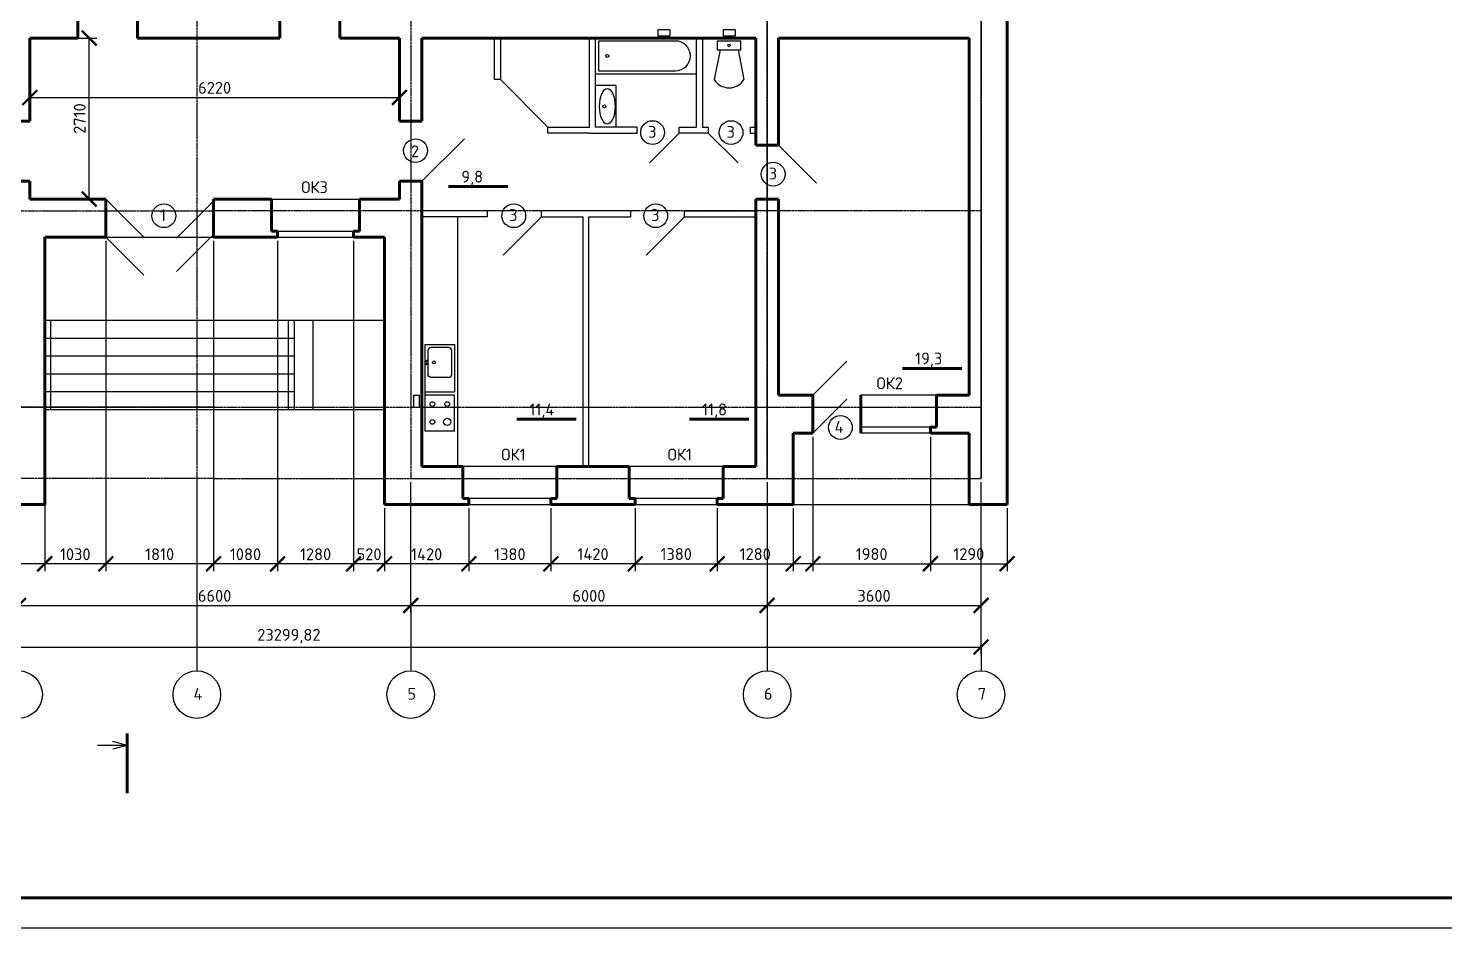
# Model space of a CAD drawing. Header units: millimetres. Extents: x -273369 to 399464, y -35443 to 194245.
# Drawn here: x 248095 to 271935, y 123884 to 139020 of the extents above; entities that cross this region are included whole.
import ezdxf

# ---------------------------------------------------------------- set-up
doc = ezdxf.new("R2010")
doc.units = ezdxf.units.MM
doc.linetypes.add('осевая', pattern=[50.8, 31.75, -6.35, 6.35, -6.35])
doc.styles.add('Курс2', font='isocpeur.ttf', dxfattribs={"height": 2.5})
doc.dimstyles.new('Линейный', dxfattribs={"dimscale": 0, "dimtxt": 2, "dimasz": 2.5, "dimexe": 1.25, "dimexo": 0.625, "dimtad": 1, "dimtxsty": 'Курс2', "dimblk": 'ARCHTICK', "dimcen": 2.5, "dimadec": 0, "dimazin": 0, "dimtfac": 1, "dimtmove": 0, "dimatfit": 3, "dimldrblk": 'ARCHTICK', "dimfxl": 1, "dimarcsym": 0})

# ---------------------------------------------------------------- blocks, each defined once
blk = doc.blocks.new('_ArchTick')
at = {"color": 0, "linetype": 'ByBlock', "lineweight": 60, "const_width": 0.15}
blk.add_lwpolyline([(-0.5, -0.5), (0.5, 0.5)], dxfattribs=at)
blk = doc.blocks.new('*D314')
at = {"color": 0, "lineweight": -2, "transparency": 16777216}
for p, q in [((248183, 138857), (249245, 138857)), ((249120, 136147), (249120, 138857)), ((248183, 136147), (249245, 136147))]:
    blk.add_line(p, q, dxfattribs=at)
at = {"layer": 'Defpoints', "color": 0, "transparency": 16777216}
for p in [(248120, 138857), (249120, 138857), (248120, 136147)]:
    blk.add_point(p, dxfattribs=at)
at = {"color": 0, "lineweight": -2, "transparency": 16777216, "xscale": 250, "yscale": 250, "zscale": 250}
for p, rotation in [((249120, 138857), 90), ((249120, 136147), 270)]:
    blk.add_blockref('_ArchTick', p, dxfattribs=dict(at, rotation=rotation))
at = {"color": 0, "transparency": 16777216, "insert": (248958, 137502), "char_height": 200, "attachment_point": 5, "rotation": 90, "style": 'Курс2'}
blk.add_mtext('2710', dxfattribs=at)
blk = doc.blocks.new('*D318')
at = {"color": 0, "lineweight": -2, "transparency": 16777216}
for p, q in [((256890, 130944), (256890, 129884)), ((258310, 130944), (258310, 129884)), ((258310, 130009), (256890, 130009))]:
    blk.add_line(p, q, dxfattribs=at)
at = {"layer": 'Defpoints', "color": 0, "transparency": 16777216}
for p in [(256890, 131007), (258310, 131007), (256890, 130009)]:
    blk.add_point(p, dxfattribs=at)
at = {"color": 0, "lineweight": -2, "transparency": 16777216, "xscale": 250, "yscale": 250, "zscale": 250, "rotation": 180}
blk.add_blockref('_ArchTick', (256890, 130009), dxfattribs=at)
at = {"color": 0, "lineweight": -2, "transparency": 16777216, "xscale": 250, "yscale": 250, "zscale": 250}
blk.add_blockref('_ArchTick', (258310, 130009), dxfattribs=at)
at = {"color": 0, "transparency": 16777216, "insert": (257600, 130172), "char_height": 200, "attachment_point": 5, "style": 'Курс2'}
blk.add_mtext('1420', dxfattribs=at)
blk = doc.blocks.new('*D319')
at = {"color": 0, "lineweight": -2, "transparency": 16777216}
for p, q in [((258310, 130944), (258310, 129884)), ((259690, 130944), (259690, 129884)), ((258310, 130009), (259690, 130009))]:
    blk.add_line(p, q, dxfattribs=at)
at = {"layer": 'Defpoints', "color": 0, "transparency": 16777216}
for p in [(258310, 131007), (259690, 131007), (259690, 130009)]:
    blk.add_point(p, dxfattribs=at)
at = {"color": 0, "lineweight": -2, "transparency": 16777216, "xscale": 250, "yscale": 250, "zscale": 250, "rotation": 180}
blk.add_blockref('_ArchTick', (258310, 130009), dxfattribs=at)
at = {"color": 0, "lineweight": -2, "transparency": 16777216, "xscale": 250, "yscale": 250, "zscale": 250}
blk.add_blockref('_ArchTick', (259690, 130009), dxfattribs=at)
at = {"color": 0, "transparency": 16777216, "insert": (259000, 130172), "char_height": 200, "attachment_point": 5, "style": 'Курс2'}
blk.add_mtext('1380', dxfattribs=at)
blk = doc.blocks.new('*D320')
at = {"color": 0, "lineweight": -2, "transparency": 16777216}
for p, q in [((259690, 130944), (259690, 129884)), ((260970, 130944), (260970, 129884)), ((259690, 130009), (260970, 130009))]:
    blk.add_line(p, q, dxfattribs=at)
at = {"layer": 'Defpoints', "color": 0, "transparency": 16777216}
for p in [(259690, 131007), (260970, 131007), (260970, 130009)]:
    blk.add_point(p, dxfattribs=at)
at = {"color": 0, "lineweight": -2, "transparency": 16777216, "xscale": 250, "yscale": 250, "zscale": 250, "rotation": 180}
blk.add_blockref('_ArchTick', (259690, 130009), dxfattribs=at)
at = {"color": 0, "lineweight": -2, "transparency": 16777216, "xscale": 250, "yscale": 250, "zscale": 250}
blk.add_blockref('_ArchTick', (260970, 130009), dxfattribs=at)
at = {"color": 0, "transparency": 16777216, "insert": (260330, 130172), "char_height": 200, "attachment_point": 5, "style": 'Курс2'}
blk.add_mtext('1280', dxfattribs=at)
blk = doc.blocks.new('*D321')
at = {"color": 0, "lineweight": -2, "transparency": 16777216}
for p, q in [((261300, 132144), (261300, 129884)), ((263280, 132144), (263280, 129884)), ((261300, 130009), (263280, 130009))]:
    blk.add_line(p, q, dxfattribs=at)
at = {"layer": 'Defpoints', "color": 0, "transparency": 16777216}
for p in [(261300, 132207), (263280, 132207), (263280, 130009)]:
    blk.add_point(p, dxfattribs=at)
at = {"color": 0, "lineweight": -2, "transparency": 16777216, "xscale": 250, "yscale": 250, "zscale": 250, "rotation": 180}
blk.add_blockref('_ArchTick', (261300, 130009), dxfattribs=at)
at = {"color": 0, "lineweight": -2, "transparency": 16777216, "xscale": 250, "yscale": 250, "zscale": 250}
blk.add_blockref('_ArchTick', (263280, 130009), dxfattribs=at)
at = {"color": 0, "transparency": 16777216, "insert": (262290, 130172), "char_height": 200, "attachment_point": 5, "style": 'Курс2'}
blk.add_mtext('1980', dxfattribs=at)
blk = doc.blocks.new('*D322')
at = {"color": 0, "lineweight": -2, "transparency": 16777216}
for p, q in [((263280, 132144), (263280, 129884)), ((264570, 130944), (264570, 129884)), ((263280, 130009), (264570, 130009))]:
    blk.add_line(p, q, dxfattribs=at)
at = {"layer": 'Defpoints', "color": 0, "transparency": 16777216}
for p in [(263280, 132207), (264570, 131007), (264570, 130009)]:
    blk.add_point(p, dxfattribs=at)
at = {"color": 0, "lineweight": -2, "transparency": 16777216, "xscale": 250, "yscale": 250, "zscale": 250, "rotation": 180}
blk.add_blockref('_ArchTick', (263280, 130009), dxfattribs=at)
at = {"color": 0, "lineweight": -2, "transparency": 16777216, "xscale": 250, "yscale": 250, "zscale": 250}
blk.add_blockref('_ArchTick', (264570, 130009), dxfattribs=at)
at = {"color": 0, "transparency": 16777216, "insert": (263925, 130172), "char_height": 200, "attachment_point": 5, "style": 'Курс2'}
blk.add_mtext('1290', dxfattribs=at)
blk = doc.blocks.new('*D323')
at = {"color": 0, "lineweight": -2, "transparency": 16777216}
for p, q in [((255510, 130944), (255510, 129882)), ((256890, 130944), (256890, 129882)), ((256890, 130007), (255510, 130007))]:
    blk.add_line(p, q, dxfattribs=at)
at = {"layer": 'Defpoints', "color": 0, "transparency": 16777216}
for p in [(255510, 131007), (256890, 131007), (255510, 130007)]:
    blk.add_point(p, dxfattribs=at)
at = {"color": 0, "lineweight": -2, "transparency": 16777216, "xscale": 250, "yscale": 250, "zscale": 250, "rotation": 180}
blk.add_blockref('_ArchTick', (255510, 130007), dxfattribs=at)
at = {"color": 0, "lineweight": -2, "transparency": 16777216, "xscale": 250, "yscale": 250, "zscale": 250}
blk.add_blockref('_ArchTick', (256890, 130007), dxfattribs=at)
at = {"color": 0, "transparency": 16777216, "insert": (256200, 130169), "char_height": 200, "attachment_point": 5, "style": 'Курс2'}
blk.add_mtext('1380', dxfattribs=at)
blk = doc.blocks.new('*D324')
at = {"color": 0, "lineweight": -2, "transparency": 16777216}
for p, q in [((254090, 130944), (254090, 129882)), ((255510, 130944), (255510, 129882)), ((255510, 130007), (254090, 130007))]:
    blk.add_line(p, q, dxfattribs=at)
at = {"layer": 'Defpoints', "color": 0, "transparency": 16777216}
for p in [(254090, 131007), (255510, 131007), (254090, 130007)]:
    blk.add_point(p, dxfattribs=at)
at = {"color": 0, "lineweight": -2, "transparency": 16777216, "xscale": 250, "yscale": 250, "zscale": 250, "rotation": 180}
blk.add_blockref('_ArchTick', (254090, 130007), dxfattribs=at)
at = {"color": 0, "lineweight": -2, "transparency": 16777216, "xscale": 250, "yscale": 250, "zscale": 250}
blk.add_blockref('_ArchTick', (255510, 130007), dxfattribs=at)
at = {"color": 0, "transparency": 16777216, "insert": (254800, 130169), "char_height": 200, "attachment_point": 5, "style": 'Курс2'}
blk.add_mtext('1420', dxfattribs=at)
blk = doc.blocks.new('*D325')
at = {"color": 0, "lineweight": -2, "transparency": 16777216}
for p, q in [((253570, 135444), (253570, 129882)), ((254090, 130944), (254090, 129882)), ((254090, 130007), (253570, 130007))]:
    blk.add_line(p, q, dxfattribs=at)
at = {"layer": 'Defpoints', "color": 0, "transparency": 16777216}
for p in [(253570, 135507), (254090, 131007), (253570, 130007)]:
    blk.add_point(p, dxfattribs=at)
at = {"color": 0, "lineweight": -2, "transparency": 16777216, "xscale": 250, "yscale": 250, "zscale": 250, "rotation": 180}
blk.add_blockref('_ArchTick', (253570, 130007), dxfattribs=at)
at = {"color": 0, "lineweight": -2, "transparency": 16777216, "xscale": 250, "yscale": 250, "zscale": 250}
blk.add_blockref('_ArchTick', (254090, 130007), dxfattribs=at)
at = {"color": 0, "transparency": 16777216, "insert": (253830, 130169), "char_height": 200, "attachment_point": 5, "style": 'Курс2'}
blk.add_mtext('520', dxfattribs=at)
blk = doc.blocks.new('*D326')
at = {"color": 0, "lineweight": -2, "transparency": 16777216}
for p, q in [((252290, 135444), (252290, 129882)), ((253570, 135444), (253570, 129882)), ((253570, 130007), (252290, 130007))]:
    blk.add_line(p, q, dxfattribs=at)
at = {"layer": 'Defpoints', "color": 0, "transparency": 16777216}
for p in [(252290, 135507), (253570, 135507), (252290, 130007)]:
    blk.add_point(p, dxfattribs=at)
at = {"color": 0, "lineweight": -2, "transparency": 16777216, "xscale": 250, "yscale": 250, "zscale": 250, "rotation": 180}
blk.add_blockref('_ArchTick', (252290, 130007), dxfattribs=at)
at = {"color": 0, "lineweight": -2, "transparency": 16777216, "xscale": 250, "yscale": 250, "zscale": 250}
blk.add_blockref('_ArchTick', (253570, 130007), dxfattribs=at)
at = {"color": 0, "transparency": 16777216, "insert": (252930, 130169), "char_height": 200, "attachment_point": 5, "style": 'Курс2'}
blk.add_mtext('1280', dxfattribs=at)
blk = doc.blocks.new('*D327')
at = {"color": 0, "lineweight": -2, "transparency": 16777216}
for p, q in [((251210, 135444), (251210, 129882)), ((252290, 135444), (252290, 129882)), ((252290, 130007), (251210, 130007))]:
    blk.add_line(p, q, dxfattribs=at)
at = {"layer": 'Defpoints', "color": 0, "transparency": 16777216}
for p in [(251210, 135507), (252290, 135507), (251210, 130007)]:
    blk.add_point(p, dxfattribs=at)
at = {"color": 0, "lineweight": -2, "transparency": 16777216, "xscale": 250, "yscale": 250, "zscale": 250, "rotation": 180}
blk.add_blockref('_ArchTick', (251210, 130007), dxfattribs=at)
at = {"color": 0, "lineweight": -2, "transparency": 16777216, "xscale": 250, "yscale": 250, "zscale": 250}
blk.add_blockref('_ArchTick', (252290, 130007), dxfattribs=at)
at = {"color": 0, "transparency": 16777216, "insert": (251750, 130169), "char_height": 200, "attachment_point": 5, "style": 'Курс2'}
blk.add_mtext('1080', dxfattribs=at)
blk = doc.blocks.new('*D328')
at = {"color": 0, "lineweight": -2, "transparency": 16777216}
for p, q in [((249400, 135444), (249400, 129882)), ((251210, 135444), (251210, 129882)), ((251210, 130007), (249400, 130007))]:
    blk.add_line(p, q, dxfattribs=at)
at = {"layer": 'Defpoints', "color": 0, "transparency": 16777216}
for p in [(249400, 135507), (251210, 135507), (249400, 130007)]:
    blk.add_point(p, dxfattribs=at)
at = {"color": 0, "lineweight": -2, "transparency": 16777216, "xscale": 250, "yscale": 250, "zscale": 250, "rotation": 180}
blk.add_blockref('_ArchTick', (249400, 130007), dxfattribs=at)
at = {"color": 0, "lineweight": -2, "transparency": 16777216, "xscale": 250, "yscale": 250, "zscale": 250}
blk.add_blockref('_ArchTick', (251210, 130007), dxfattribs=at)
at = {"color": 0, "transparency": 16777216, "insert": (250305, 130169), "char_height": 200, "attachment_point": 5, "style": 'Курс2'}
blk.add_mtext('1810', dxfattribs=at)
blk = doc.blocks.new('*D329')
at = {"color": 0, "lineweight": -2, "transparency": 16777216}
for p, q in [((248370, 135444), (248370, 129882)), ((249400, 135444), (249400, 129882)), ((249400, 130007), (248370, 130007))]:
    blk.add_line(p, q, dxfattribs=at)
at = {"layer": 'Defpoints', "color": 0, "transparency": 16777216}
for p in [(248370, 135507), (249400, 135507), (248370, 130007)]:
    blk.add_point(p, dxfattribs=at)
at = {"color": 0, "lineweight": -2, "transparency": 16777216, "xscale": 250, "yscale": 250, "zscale": 250, "rotation": 180}
blk.add_blockref('_ArchTick', (248370, 130007), dxfattribs=at)
at = {"color": 0, "lineweight": -2, "transparency": 16777216, "xscale": 250, "yscale": 250, "zscale": 250}
blk.add_blockref('_ArchTick', (249400, 130007), dxfattribs=at)
at = {"color": 0, "transparency": 16777216, "insert": (248885, 130169), "char_height": 200, "attachment_point": 5, "style": 'Курс2'}
blk.add_mtext('1030', dxfattribs=at)
blk = doc.blocks.new('*D330')
at = {"color": 0, "lineweight": -2, "transparency": 16777216}
for p, q in [((248370, 135444), (248370, 129882)), ((246950, 130944), (246950, 129882)), ((248370, 130007), (246950, 130007))]:
    blk.add_line(p, q, dxfattribs=at)
at = {"layer": 'Defpoints', "color": 0, "transparency": 16777216}
for p in [(248370, 135507), (246950, 131007), (246950, 130007)]:
    blk.add_point(p, dxfattribs=at)
at = {"color": 0, "lineweight": -2, "transparency": 16777216, "xscale": 250, "yscale": 250, "zscale": 250, "rotation": 180}
blk.add_blockref('_ArchTick', (246950, 130007), dxfattribs=at)
at = {"color": 0, "lineweight": -2, "transparency": 16777216, "xscale": 250, "yscale": 250, "zscale": 250}
blk.add_blockref('_ArchTick', (248370, 130007), dxfattribs=at)
at = {"color": 0, "transparency": 16777216, "insert": (247660, 130169), "char_height": 200, "attachment_point": 5, "style": 'Курс2'}
blk.add_mtext('1420', dxfattribs=at)
blk = doc.blocks.new('*D339')
at = {"color": 0, "lineweight": -2, "transparency": 16777216}
for p, q in [((247930, 131384), (247930, 129182)), ((254530, 131384), (254530, 129182)), ((247930, 129307), (254530, 129307))]:
    blk.add_line(p, q, dxfattribs=at)
at = {"layer": 'Defpoints', "color": 0, "transparency": 16777216}
for p in [(247930, 131447), (254530, 131447), (254530, 129307)]:
    blk.add_point(p, dxfattribs=at)
at = {"color": 0, "lineweight": -2, "transparency": 16777216, "xscale": 250, "yscale": 250, "zscale": 250, "rotation": 180}
blk.add_blockref('_ArchTick', (247930, 129307), dxfattribs=at)
at = {"color": 0, "lineweight": -2, "transparency": 16777216, "xscale": 250, "yscale": 250, "zscale": 250}
blk.add_blockref('_ArchTick', (254530, 129307), dxfattribs=at)
at = {"color": 0, "transparency": 16777216, "insert": (251230, 129469), "char_height": 200, "attachment_point": 5, "style": 'Курс2'}
blk.add_mtext('6600', dxfattribs=at)
blk = doc.blocks.new('*D340')
at = {"color": 0, "lineweight": -2, "transparency": 16777216}
for p, q in [((254530, 131384), (254530, 129182)), ((260530, 131384), (260530, 129182)), ((254530, 129307), (260530, 129307))]:
    blk.add_line(p, q, dxfattribs=at)
at = {"layer": 'Defpoints', "color": 0, "transparency": 16777216}
for p in [(254530, 131447), (260530, 131447), (260530, 129307)]:
    blk.add_point(p, dxfattribs=at)
at = {"color": 0, "lineweight": -2, "transparency": 16777216, "xscale": 250, "yscale": 250, "zscale": 250, "rotation": 180}
blk.add_blockref('_ArchTick', (254530, 129307), dxfattribs=at)
at = {"color": 0, "lineweight": -2, "transparency": 16777216, "xscale": 250, "yscale": 250, "zscale": 250}
blk.add_blockref('_ArchTick', (260530, 129307), dxfattribs=at)
at = {"color": 0, "transparency": 16777216, "insert": (257530, 129469), "char_height": 200, "attachment_point": 5, "style": 'Курс2'}
blk.add_mtext('6000', dxfattribs=at)
blk = doc.blocks.new('*D341')
at = {"color": 0, "lineweight": -2, "transparency": 16777216}
for p, q in [((260530, 131384), (260530, 129182)), ((264130, 131384), (264130, 129182)), ((260530, 129307), (264130, 129307))]:
    blk.add_line(p, q, dxfattribs=at)
at = {"layer": 'Defpoints', "color": 0, "transparency": 16777216}
for p in [(260530, 131447), (264130, 131447), (264130, 129307)]:
    blk.add_point(p, dxfattribs=at)
at = {"color": 0, "lineweight": -2, "transparency": 16777216, "xscale": 250, "yscale": 250, "zscale": 250, "rotation": 180}
blk.add_blockref('_ArchTick', (260530, 129307), dxfattribs=at)
at = {"color": 0, "lineweight": -2, "transparency": 16777216, "xscale": 250, "yscale": 250, "zscale": 250}
blk.add_blockref('_ArchTick', (264130, 129307), dxfattribs=at)
at = {"color": 0, "transparency": 16777216, "insert": (262330, 129469), "char_height": 200, "attachment_point": 5, "style": 'Курс2'}
blk.add_mtext('3600', dxfattribs=at)
blk = doc.blocks.new('*D342')
at = {"color": 0, "lineweight": -2, "transparency": 16777216}
for p, q in [((240831, 131384), (240831, 128482)), ((264130, 131384), (264130, 128482)), ((240831, 128607), (264130, 128607))]:
    blk.add_line(p, q, dxfattribs=at)
at = {"layer": 'Defpoints', "color": 0, "transparency": 16777216}
for p in [(240831, 131447), (264130, 131447), (264130, 128607)]:
    blk.add_point(p, dxfattribs=at)
at = {"color": 0, "lineweight": -2, "transparency": 16777216, "xscale": 250, "yscale": 250, "zscale": 250, "rotation": 180}
blk.add_blockref('_ArchTick', (240831, 128607), dxfattribs=at)
at = {"color": 0, "lineweight": -2, "transparency": 16777216, "xscale": 250, "yscale": 250, "zscale": 250}
blk.add_blockref('_ArchTick', (264130, 128607), dxfattribs=at)
at = {"color": 0, "transparency": 16777216, "insert": (252480, 128789), "char_height": 200, "attachment_point": 5, "style": 'Курс2'}
blk.add_mtext('23299,82', dxfattribs=at)
blk = doc.blocks.new('*D350')
at = {"color": 0, "lineweight": -2, "transparency": 16777216}
for p, q in [((248120, 138794), (248120, 137732)), ((254340, 138794), (254340, 137732)), ((248120, 137857), (254340, 137857))]:
    blk.add_line(p, q, dxfattribs=at)
at = {"layer": 'Defpoints', "color": 0, "transparency": 16777216}
for p in [(248120, 138857), (254340, 138857), (254340, 137857)]:
    blk.add_point(p, dxfattribs=at)
at = {"color": 0, "lineweight": -2, "transparency": 16777216, "xscale": 250, "yscale": 250, "zscale": 250, "rotation": 180}
blk.add_blockref('_ArchTick', (248120, 137857), dxfattribs=at)
at = {"color": 0, "lineweight": -2, "transparency": 16777216, "xscale": 250, "yscale": 250, "zscale": 250}
blk.add_blockref('_ArchTick', (254340, 137857), dxfattribs=at)
at = {"color": 0, "transparency": 16777216, "insert": (251230, 138019), "char_height": 200, "attachment_point": 5, "style": 'Курс2'}
blk.add_mtext('6220', dxfattribs=at)

msp = doc.modelspace()

# ---------------------------------------------------------------- linework, layer by layer
at = {"lineweight": 60}
for p, q in [((264570.382, 146786.566), (264570.382, 131006.566)), ((248930.382, 139236.566), (248930.382, 138856.566)), ((249930.382, 139236.566), (249930.382, 138856.566)), ((252330.382, 139236.566), (252330.382, 138856.566)), ((253340.382, 139236.566), (253340.382, 138856.566)), ((248120.382, 138856.566), (248930.382, 138856.566)), ((248120.382, 137456.566), (248120.382, 138856.566)), ((252330.382, 138856.566), (249930.382, 138856.566)), ((253340.382, 138856.566), (254340.382, 138856.566)), ((254340.382, 137456.566), (254340.382, 138856.566)), ((260340.382, 138856.566), (254720.382, 138856.566)), ((254720.382, 137456.566), (254720.382, 138856.566)), ((260340.382, 138856.566), (260340.382, 137056.566)), ((260720.382, 138856.566), (260720.382, 137056.566)), ((263930.382, 138856.566), (260720.382, 138856.566)), ((263930.382, 138856.566), (263930.382, 132846.566)), ((247740.382, 137456.566), (248120.382, 137456.566)), ((254720.382, 137456.566), (254340.382, 137456.566)), ((260340.382, 137056.566), (260720.382, 137056.566)), ((248120.382, 136446.566), (247740.382, 136446.566)), ((248120.382, 136146.566), (248120.382, 136446.566)), ((254340.382, 136146.566), (254340.382, 136446.566)), ((254340.382, 136446.566), (254720.382, 136446.566)), ((254720.382, 136446.566), (254720.382, 131646.566)), ((249400.382, 136146.566), (248120.382, 136146.566)), ((249400.382, 135506.566), (249400.382, 136146.566)), ((251210.382, 135506.566), (251210.382, 136146.566)), ((251210.382, 136146.566), (252190.382, 136146.566)), ((252190.382, 136146.566), (252190.382, 135606.566)), ((253670.382, 135606.566), (253670.382, 136146.566)), ((253670.382, 136146.566), (254340.382, 136146.566)), ((255168.328, 136357.384), (256168.328, 136357.384)), ((260340.382, 136146.566), (260340.382, 131646.566)), ((260340.382, 136146.566), (260720.382, 136146.566)), ((260720.382, 136146.566), (260720.382, 132846.566)), ((248370.382, 135506.566), (248370.382, 131006.566)), ((248370.382, 135506.566), (249400.382, 135506.566)), ((252290.382, 135506.566), (251210.382, 135506.566)), ((252190.382, 135606.566), (252290.382, 135606.566)), ((252290.382, 135606.566), (252290.382, 135506.566)), ((253570.382, 135506.566), (253570.382, 135606.566)), ((253570.382, 135606.566), (253670.382, 135606.566)), ((253570.382, 135506.566), (254090.382, 135506.566)), ((254090.382, 135506.566), (254090.382, 131006.566)), ((262807.105, 133297.694), (263807.105, 133297.694)), ((261300.382, 132846.566), (260720.382, 132846.566)), ((261300.382, 132206.566), (261300.382, 132846.566)), ((262110.382, 132206.566), (262110.382, 132846.566)), ((263930.382, 132846.566), (263380.382, 132846.566)), ((263380.382, 132306.566), (263380.382, 132846.566)), ((256315.709, 132439.886), (257315.709, 132439.886)), ((259221.661, 132439.886), (260221.661, 132439.886)), ((260970.382, 131006.566), (260970.382, 132206.566)), ((261300.382, 132206.566), (260970.382, 132206.566)), ((263280.382, 132206.566), (263280.382, 132306.566)), ((263280.382, 132306.566), (263380.382, 132306.566)), ((263930.382, 132206.566), (263280.382, 132206.566)), ((263930.382, 131006.566), (263930.382, 132206.566)), ((255410.382, 131646.566), (254720.382, 131646.566)), ((255410.382, 131106.566), (255410.382, 131646.566)), ((258210.382, 131646.566), (256990.382, 131646.566)), ((256990.382, 131646.566), (256990.382, 131106.566)), ((258210.382, 131106.566), (258210.382, 131646.566)), ((259790.382, 131106.566), (259790.382, 131646.566)), ((259790.382, 131646.566), (260340.382, 131646.566)), ((248370.382, 131006.566), (246950.382, 131006.566)), ((254090.382, 131006.566), (255510.382, 131006.566)), ((255510.382, 131106.566), (255410.382, 131106.566)), ((255510.382, 131006.566), (255510.382, 131106.566)), ((256990.382, 131106.566), (256890.382, 131106.566)), ((256890.382, 131106.566), (256890.382, 131006.566)), ((256890.382, 131006.566), (258310.382, 131006.566)), ((258310.382, 131106.566), (258210.382, 131106.566)), ((258310.382, 131006.566), (258310.382, 131106.566)), ((259690.382, 131006.566), (259690.382, 131106.566)), ((259690.382, 131106.566), (259790.382, 131106.566)), ((260970.382, 131006.566), (259690.382, 131006.566)), ((264570.382, 131006.566), (263930.382, 131006.566)), ((264570.382, 131006.566), (263930.382, 131006.566)), ((249757.324, 126150.275), (249757.324, 127150.275)), ((231975.996, 124384.107), (313575.996, 124384.107))]:
    msp.add_line(p, q, dxfattribs=at)
at = {"color": 116, "linetype": 'осевая', "true_color": 0x136734}
for p, q in [((250930.382, 146346.566), (250930.382, 131446.566)), ((254530.382, 146346.566), (254530.382, 131446.566)), ((254530.382, 146346.566), (254530.382, 131446.566)), ((260530.382, 146346.566), (260530.382, 131446.566)), ((260530.382, 131446.566), (260530.382, 146346.566)), ((264130.382, 146346.566), (264130.382, 131446.566)), ((264130.382, 131446.566), (264130.382, 146346.566))]:
    msp.add_line(p, q, dxfattribs=at)
for p, q in [((258890.382, 138996.566), (258690.382, 138996.566)), ((258690.382, 138996.566), (258690.382, 138896.566)), ((258890.382, 138996.566), (258890.382, 138896.566)), ((259990.382, 138996.566), (259790.382, 138996.566)), ((259790.382, 138996.566), (259790.382, 138896.566)), ((259990.382, 138996.566), (259990.382, 138896.566)), ((255940.382, 138156.566), (255940.382, 138856.566)), ((256040.382, 138856.566), (256040.382, 138156.566)), ((257540.382, 137356.566), (257540.382, 138856.566)), ((257640.382, 137356.566), (257640.382, 138856.566)), ((257690.382, 138806.566), (257690.382, 138306.566)), ((258990.382, 138806.566), (257690.382, 138806.566)), ((258690.382, 138896.566), (258890.382, 138896.566)), ((259340.382, 137356.566), (259340.382, 138856.566)), ((259440.382, 138856.566), (259440.382, 137356.566)), ((260090.382, 138806.566), (259690.382, 138806.566)), ((259690.382, 138806.566), (259690.382, 138656.566)), ((259790.382, 138896.566), (259990.382, 138896.566)), ((260090.382, 138656.566), (260090.382, 138806.566)), ((259740.382, 138656.566), (259640.382, 138156.566)), ((259690.382, 138656.566), (260090.382, 138656.566)), ((260040.382, 138656.566), (260140.382, 138156.566)), ((257690.382, 138306.566), (258990.382, 138306.566)), ((256040.382, 138156.566), (255940.382, 138156.566)), ((256040.382, 138156.566), (256840.382, 137356.566)), ((257640.382, 138256.566), (259340.382, 138256.566)), ((257990.382, 138056.566), (257640.382, 138056.566)), ((257990.382, 137356.566), (257990.382, 138056.566)), ((256840.382, 137256.566), (256840.382, 137356.566)), ((256840.382, 137356.566), (257540.382, 137356.566)), ((258340.382, 137356.566), (257640.382, 137356.566)), ((258340.382, 137256.566), (258340.382, 137356.566)), ((259050.382, 137256.566), (259050.382, 137356.566)), ((259050.382, 137356.566), (259340.382, 137356.566)), ((259440.382, 137356.566), (259540.382, 137356.566)), ((259540.382, 137356.566), (259540.382, 137256.566)), ((260250.382, 137256.566), (260250.382, 137356.566)), ((260250.382, 137356.566), (260340.382, 137356.566)), ((254720.382, 136446.566), (255434.56, 137160.743)), ((257540.382, 137256.566), (256840.382, 137256.566)), ((257540.382, 137256.566), (258340.382, 137256.566)), ((258548.336, 136754.52), (259050.382, 137256.566)), ((259540.382, 137256.566), (259050.382, 137256.566)), ((259540.382, 137256.566), (260042.428, 136754.52)), ((260250.382, 137256.566), (260340.382, 137256.566)), ((260720.382, 137056.566), (261363.849, 136413.098)), ((249400.382, 136146.566), (250040.313, 135506.634)), ((252190.382, 136146.566), (253670.382, 136146.566)), ((250590.45, 135486.634), (251230.382, 136126.566)), ((255820.382, 135946.566), (254720.382, 135946.566)), ((255820.382, 135946.566), (255820.382, 135846.566)), ((257530.382, 135946.566), (256730.382, 135946.566)), ((256730.382, 135846.566), (256730.382, 135946.566)), ((258230.382, 135946.566), (257530.382, 135946.566)), ((258230.382, 135946.566), (258230.382, 135846.566)), ((259140.382, 135946.566), (260340.382, 135946.566)), ((259140.382, 135846.566), (259140.382, 135946.566)), ((255820.382, 135846.566), (254720.382, 135846.566)), ((255320.382, 135846.566), (255320.382, 131646.566)), ((256086.915, 135203.098), (256730.382, 135846.566)), ((256730.382, 135846.566), (257430.382, 135846.566)), ((257430.382, 135846.566), (257430.382, 131646.566)), ((257530.382, 131646.566), (257530.382, 135846.566)), ((257530.382, 135846.566), (258230.382, 135846.566)), ((258496.915, 135203.098), (259140.382, 135846.566)), ((259140.382, 135846.566), (260340.382, 135846.566)), ((248370.382, 135506.566), (252570.382, 135506.566)), ((249400.382, 135506.566), (250040.313, 134866.634)), ((250590.45, 134926.634), (251230.382, 135566.566)), ((252290.382, 135606.566), (253570.382, 135606.566)), ((252290.382, 135506.566), (253570.382, 135506.566)), ((248370.382, 134106.566), (254090.382, 134106.566)), ((248370.382, 134106.566), (252570.382, 134106.566)), ((248470.382, 134106.566), (248470.382, 132606.566)), ((252470.382, 134106.566), (252470.382, 132606.566)), ((252570.382, 134106.566), (252570.382, 132606.566)), ((252890.382, 132606.566), (252890.382, 134106.566)), ((248370.382, 133806.566), (252570.382, 133806.566)), ((254770.382, 133696.566), (255270.382, 133696.566)), ((254770.382, 133696.566), (254920.382, 133696.566)), ((254770.382, 133696.566), (254770.382, 132846.566)), ((254820.382, 133596.566), (254820.382, 133196.566)), ((255170.382, 133646.566), (254870.382, 133646.566)), ((255220.382, 133196.566), (255220.382, 133596.566)), ((255270.382, 133696.566), (255270.382, 132896.566)), ((248370.382, 133506.566), (252570.382, 133506.566)), ((261873.138, 133419.322), (261300.382, 132846.566)), ((248370.382, 133206.566), (252570.382, 133206.566)), ((254870.382, 133146.566), (255170.382, 133146.566)), ((248370.382, 132906.566), (252570.382, 132906.566)), ((254580.382, 132846.566), (254580.382, 132646.566)), ((254580.382, 132846.566), (254680.382, 132846.566)), ((254680.382, 132646.566), (254680.382, 132846.566)), ((255270.382, 132896.566), (254770.382, 132896.566)), ((255270.382, 132846.566), (254770.382, 132846.566)), ((254770.382, 132846.566), (254770.382, 132246.566)), ((255270.382, 132246.566), (255270.382, 132846.566)), ((263380.382, 132846.566), (262110.382, 132846.566)), ((248370.382, 132606.566), (254090.382, 132606.566)), ((254580.382, 132646.566), (254680.382, 132646.566)), ((261300.382, 132206.566), (261873.138, 132779.322)), ((254770.382, 132246.566), (255270.382, 132246.566)), ((263280.382, 132306.566), (262110.382, 132306.566)), ((263280.382, 132206.566), (262110.382, 132206.566)), ((256990.382, 131646.566), (255410.382, 131646.566)), ((259790.382, 131646.566), (258210.382, 131646.566)), ((250930.382, 131446.566), (250930.382, 128206.566)), ((256890.382, 131106.566), (255510.382, 131106.566)), ((255510.382, 131006.566), (256890.382, 131006.566)), ((259690.382, 131106.566), (258310.382, 131106.566)), ((258310.382, 131006.566), (259690.382, 131006.566)), ((260970.382, 131006.566), (263930.382, 131006.566)), ((261300.382, 130009.299), (260970.382, 130009.299)), ((254530.382, 129306.566), (254530.382, 128206.566)), ((260530.382, 129306.566), (260530.382, 128206.566)), ((264130.382, 128606.566), (264130.382, 128206.566)), ((249757.324, 126950.275), (249257.324, 126950.275)), ((249757.324, 126950.275), (249515.843, 127014.98)), ((249757.324, 126950.275), (249515.843, 126885.57)), ((229975.996, 123884.107), (314075.996, 123884.107))]:
    msp.add_line(p, q)
at = {"color": 217, "linetype": 'осевая', "true_color": 0x93278f}
for p, q in [((238330.382, 135946.566), (251230.382, 135946.566)), ((264130.382, 135946.566), (251230.382, 135946.566)), ((251230.382, 132646.566), (238330.382, 132646.566)), ((238330.382, 132646.566), (251230.382, 132646.566)), ((251230.382, 132646.566), (264130.382, 132646.566)), ((251230.382, 131446.566), (238330.382, 131446.566)), ((251230.382, 131446.566), (264130.382, 131446.566))]:
    msp.add_line(p, q, dxfattribs=at)
for centre, radius in [((257840.382, 138556.566), 25), ((259890.382, 138731.566), 20), ((257790.382, 137706.566), 25), ((258602.48, 137266.118), 200), ((259922.705, 137266.118), 200), ((254611.489, 136961.459), 200), ((260632.744, 136566.118), 200), ((250375.516, 135866.118), 200), ((256264.834, 135866.118), 200), ((258654.966, 135866.118), 200), ((254795.382, 133421.566), 15), ((254795.382, 133371.566), 15), ((254920.382, 133396.566), 25), ((254895.382, 132696.566), 40), ((255145.382, 132696.566), 40), ((254895.382, 132396.566), 40), ((255145.382, 132396.566), 60), ((261763.382, 132302.778), 200), ((247930.382, 127806.566), 400), ((250930.382, 127806.566), 400), ((254530.382, 127806.566), 400), ((260530.382, 127806.566), 400), ((264130.382, 127806.566), 400)]:
    msp.add_circle(centre, radius)
for centre, radius, start, end in [((258990.382, 138556.566), 250, 270, 90), ((259890.382, 138312.389), 294.586, 211.9349473, 328.0650527)]:
    msp.add_arc(centre, radius, start, end)
msp.add_ellipse((257840.382, 137706.566), major_axis=(0, -300), ratio=0.433333333, start_param=-1.570796327, end_param=4.71238898)
for points in [[(254870.382, 133646.566), (254846.812, 133646.566), (254820.382, 133620.136), (254820.382, 133596.566)], [(255220.382, 133596.566), (255220.382, 133620.136), (255193.952, 133646.566), (255170.382, 133646.566)], [(254870.382, 133146.566), (254846.812, 133146.566), (254820.382, 133172.995), (254820.382, 133196.566)], [(255170.382, 133146.566), (255193.952, 133146.566), (255220.382, 133172.995), (255220.382, 133196.566)]]:
    msp.add_open_spline(points, degree=3)

# ---------------------------------------------------------------- texts
at = {"style": 'Курс2'}
for s, p in [('3', (258526.189, 137176.986)), ('3', (259846.414, 137176.986)), ('2', (254535.198, 136850.592)), ('9,8', (255382.879, 136423.233)), ('3', (260556.453, 136476.986)), ('1', (250311.807, 135776.986)), ('3', (256188.542, 135776.986)), ('3', (258578.675, 135776.986)), ('19,3', (263021.656, 133363.543)), ('ОК2', (262370.382, 132946.566)), ('11,4', (256530.26, 132505.735)), ('11,8', (259436.212, 132505.735)), ('4', (261667.091, 132213.646)), ('ОК1', (256054.142, 131746.566)), ('ОК1', (258854.142, 131746.566)), ('4', (250875.796, 127719.289)), ('5', (254475.796, 127719.289)), ('6', (260475.796, 127719.289)), ('7', (264075.796, 127719.289))]:
    msp.add_text(s, height=200, dxfattribs=at).set_placement(p)
msp.add_text('ОК3', height=200, rotation=360, dxfattribs=at).set_placement((252686.621, 136246.566))

# ---------------------------------------------------------------- dimensions: what is measured, and where the dimension line sits
dim = msp.add_linear_dim(base=(249120.382, 138856.566), p1=(248120.382, 136146.566), p2=(248120.382, 138856.566), angle=90, dimstyle='Линейный')
dim.commit()
dim.dimension.update_dxf_attribs({"geometry": '*D314', "text_midpoint": (248957.882, 137501.566)})
for base, p1, p2, picture, middle in [((254340.382, 137856.566), (248120.382, 138856.566), (254340.382, 138856.566), '*D350', (251230.382, 138019.066)), ((246950.382, 130006.566), (248370.382, 135506.566), (246950.382, 131006.566), '*D330', (247660.382, 130169.066)), ((248370.382, 130006.566), (249400.382, 135506.566), (248370.382, 135506.566), '*D329', (248885.382, 130169.066)), ((249400.382, 130006.566), (251210.382, 135506.566), (249400.382, 135506.566), '*D328', (250305.382, 130169.066)), ((251210.382, 130006.566), (252290.382, 135506.566), (251210.382, 135506.566), '*D327', (251750.382, 130169.066)), ((252290.382, 130006.566), (253570.382, 135506.566), (252290.382, 135506.566), '*D326', (252930.382, 130169.066)), ((253570.382, 130006.566), (254090.382, 131006.566), (253570.382, 135506.566), '*D325', (253830.382, 130169.066)), ((263280.382, 130009.299), (261300.382, 132206.566), (263280.382, 132206.566), '*D321', (262290.382, 130171.799)), ((264570.382, 130009.299), (263280.382, 132206.566), (264570.382, 131006.566), '*D322', (263925.382, 130171.799)), ((264130.382, 128606.566), (240830.561, 131446.566), (264130.382, 131446.566), '*D342', (252480.471, 128789.066)), ((254530.382, 129306.566), (247930.382, 131446.566), (254530.382, 131446.566), '*D339', (251230.382, 129469.066)), ((260530.382, 129306.566), (254530.382, 131446.566), (260530.382, 131446.566), '*D340', (257530.382, 129469.066)), ((264130.382, 129306.566), (260530.382, 131446.566), (264130.382, 131446.566), '*D341', (262330.382, 129469.066)), ((254090.382, 130006.566), (255510.382, 131006.566), (254090.382, 131006.566), '*D324', (254800.382, 130169.066)), ((255510.382, 130006.566), (256890.382, 131006.566), (255510.382, 131006.566), '*D323', (256200.382, 130169.066)), ((256890.382, 130009.299), (258310.382, 131006.566), (256890.382, 131006.566), '*D318', (257600.382, 130171.799)), ((259690.382, 130009.299), (258310.382, 131006.566), (259690.382, 131006.566), '*D319', (259000.382, 130171.799)), ((260970.382, 130009.299), (259690.382, 131006.566), (260970.382, 131006.566), '*D320', (260330.382, 130171.799))]:
    dim = msp.add_linear_dim(base=base, p1=p1, p2=p2, dimstyle='Линейный')
    dim.commit()
    dim.dimension.update_dxf_attribs({"geometry": picture, "text_midpoint": middle})

doc.saveas('drawing.dxf')
